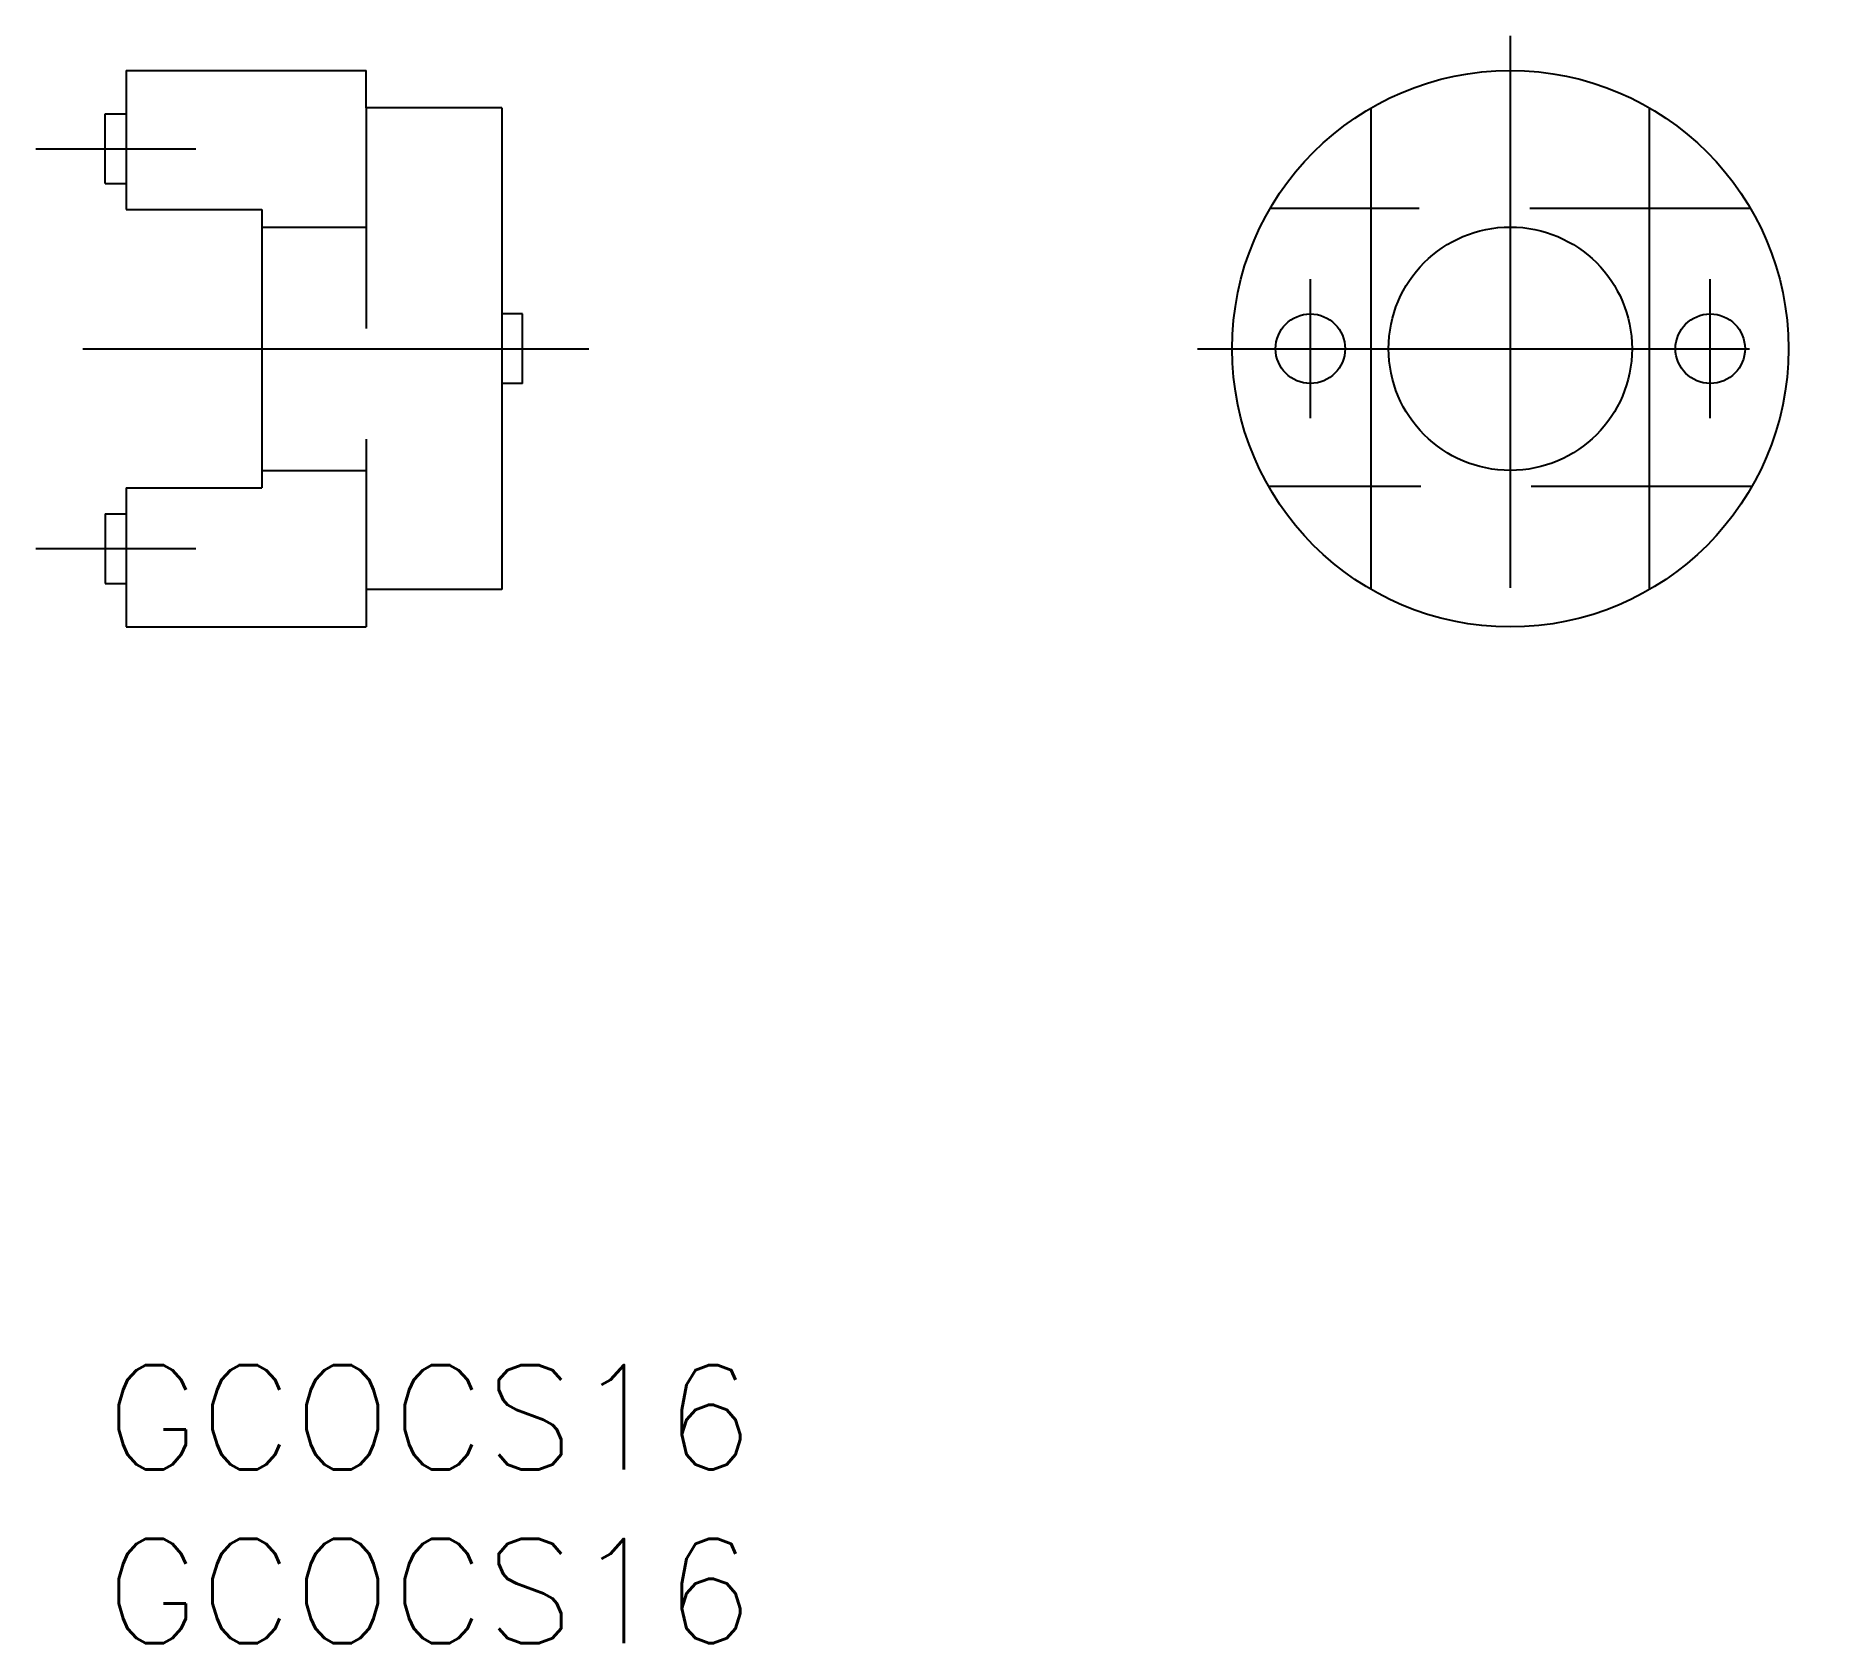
# Model space of a CAD drawing. Extents: x -2 to 49.4, y -8 to 38.2.
import ezdxf
from ezdxf.enums import TextEntityAlignment as Align

# ---------------------------------------------------------------- set-up
doc = ezdxf.new("R2010")
doc.units = 0
doc.header["$LTSCALE"] = 0.5
doc.linetypes.add('CENTER', pattern=[50.8, 31.75, -6.35, 6.35, -6.35])
doc.linetypes.add('DASHED', pattern=[19.05, 12.7, -6.35])
doc.layers.get('0').update_dxf_attribs({"linetype": 'CONTINUOUS'})
doc.layers.add('CENTER', color=1, linetype='CENTER')
doc.styles.get("Standard").update_dxf_attribs({"font": 'txt.shx', "height": 3, "bigfont": 'bigfont.shx'})

msp = doc.modelspace()

# ---------------------------------------------------------------- linework, layer by layer
for p, q in [((0.6, 37.228), (0.6, 33.228)), ((0.6, 37.228), (7.5, 37.228)), ((7.5, 36.156), (7.5, 37.228)), ((11.4, 36.156), (7.5, 36.156)), ((11.4, 36.156), (11.4, 22.3)), ((36.408, 22.3), (36.408, 36.156)), ((44.408, 22.3), (44.408, 36.156)), ((0, 35.978), (0.6, 35.978)), ((0, 33.978), (0, 35.978)), ((0, 33.978), (0.6, 33.978)), ((0.6, 33.228), (4.5, 33.228)), ((4.5, 33.228), (4.5, 25.228)), ((12, 30.228), (11.4, 30.228)), ((12, 28.228), (12, 30.228)), ((12, 28.228), (11.4, 28.228)), ((0.6, 25.228), (4.5, 25.228)), ((0.6, 25.228), (0.6, 21.228)), ((0, 24.478), (0.6, 24.478)), ((0, 24.478), (0, 22.478)), ((0, 22.478), (0.6, 22.478)), ((11.4, 22.3), (7.5, 22.3)), ((7.5, 22.3), (7.5, 21.228)), ((0.6, 21.228), (7.5, 21.228))]:
    msp.add_line(p, q)
at = {"color": 3, "linetype": 'DASHED'}
for p, q in [((7.5, 36.156), (7.5, 22.3)), ((47.316, 33.263), (33.5, 33.263)), ((4.5, 32.728), (7.5, 32.728)), ((4.5, 25.728), (7.5, 25.728)), ((47.356, 25.263), (33.46, 25.263))]:
    msp.add_line(p, q, dxfattribs=at)
for centre, radius in [((40.408, 29.228), 8), ((40.408, 29.228), 3.5), ((34.658, 29.228), 1), ((46.158, 29.228), 1)]:
    msp.add_circle(centre, radius)
at = {"layer": 'CENTER', "color": 1, "linetype": 'CENTER'}
for p, q in [((40.408, 38.228), (40.408, 20.228)), ((-2, 34.978), (2.6, 34.978)), ((34.658, 27.228), (34.658, 31.228)), ((46.158, 27.228), (46.158, 31.228)), ((-0.643, 29.228), (13.907, 29.228)), ((31.408, 29.228), (49.408, 29.228)), ((-2, 23.478), (2.6, 23.478))]:
    msp.add_line(p, q, dxfattribs=at)

# ---------------------------------------------------------------- texts
at = {"color": 7, "linetype": 'CONTINUOUS'}
for p in [(0, 0), (0, -5)]:
    msp.add_text('GCOCS16', height=3, dxfattribs=at).set_placement(p, align=Align.TOP_LEFT)

doc.saveas('drawing.dxf')
